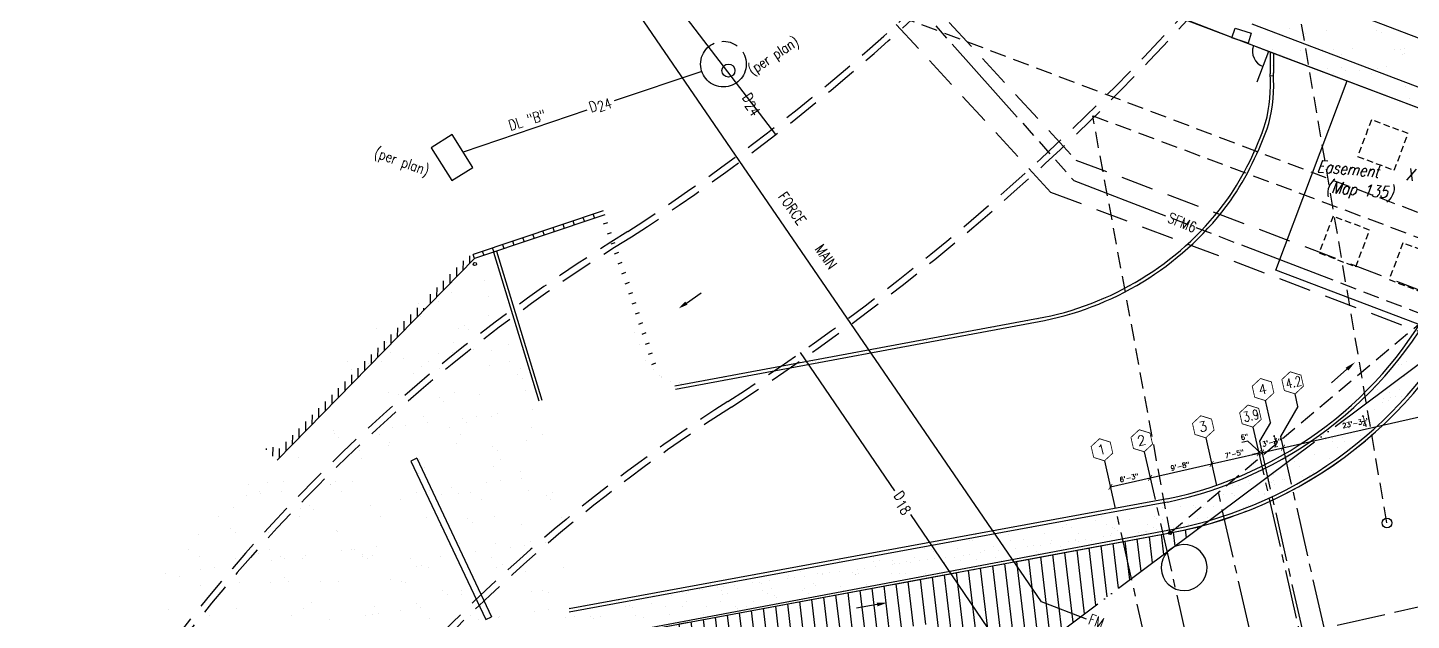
# Model space of a CAD drawing. Header units: feet. Extents: x 308 to 1449, y -4548 to -3843.
# Drawn here: x 698.4 to 910.4, y -4159.9 to -4069.1 of the extents above; entities that cross this region are included whole.
import ezdxf

# ---------------------------------------------------------------- set-up
doc = ezdxf.new("R2010")
doc.units = ezdxf.units.FT
doc.header["$LTSCALE"] = 10
doc.header["$MEASUREMENT"] = 0
doc.header["$PDMODE"] = 3
doc.header["$PDSIZE"] = 0.05
for name, pattern in [('2DOTS-3', [4.125, 3.75, -0.125, 0, -0.125, 0, -0.125]), ('CENTER2', [1.125, 0.75, -0.125, 0.125, -0.125]), ('Civil_LayoutSite-Util$0$XLD', [0.9, 0.75, -0.15]), ('DASHED', [0.75, 0.5, -0.25]), ('HIDDEN', [0.375, 0.25, -0.125]), ('SEWER', [2.75, 1.5, -0.125, 0.25, -0.125, 0.25, -0.125, 0.25, -0.125]), ('XSITE-EXST$0$PL', [4.9, 1, -0.2, 0.15, -0.2, 0.15, -0.2, 3])]:
    doc.linetypes.add(name, pattern=pattern)
doc.layers.get('0').update_dxf_attribs({"linetype": 'CONTINUOUS'})
for name, color, linetype in [('access', 4, 'CONTINUOUS'), ('Civil_LayoutSite-Util$0$C-SEWER-EASEMENT', 4, 'Civil_LayoutSite-Util$0$XLD'), ('conc. wall', 7, 'CONTINUOUS'), ('ESMNT-X', 6, 'CONTINUOUS'), ('GRID', 30, 'CENTER2'), ('HATCH', 8, 'CONTINUOUS'), ('Mat Footing Dewatering Pump', 80, 'CONTINUOUS'), ('PL 1098 Red', 3, 'CONTINUOUS'), ('RAD', 4, 'HIDDEN'), ('SETBACK', 4, 'HIDDEN'), ('SEWER EASEMENT', 6, 'DASHED'), ('SLN', 6, 'CONTINUOUS'), ('Utilities', 5, 'CONTINUOUS'), ('Utilities Per Plan', 8, 'CONTINUOUS'), ('XSITE-EXST$0$PL', 3, 'XSITE-EXST$0$PL')]:
    doc.layers.add(name, color=color, linetype=linetype)
doc.layers.add('alta hide', color=16, linetype='CONTINUOUS', plot=False)
doc.styles.add('STAN', font='ROMANS.SHX', dxfattribs={"width": 0.8})
doc.styles.get("Standard").update_dxf_attribs({"font": 'ROMANS.SHX'})

# ---------------------------------------------------------------- blocks, each defined once
blk = doc.blocks.new('_ArchTick')
at = {"color": 0, "linetype": 'ByBlock', "const_width": 0.15}
blk.add_lwpolyline([(-0.5, -0.5), (0.5, 0.5)], dxfattribs=at)
blk = doc.blocks.new('A$C5F951A37')
at = {"layer": 'XSITE-EXST$0$PL'}
blk.add_lwpolyline([(85.96, 148.1), (254.94, 149.58), (254.94, -256.56), (123.9, -256.56), (123.9, -64.08), (2.9, -64.08), (2.9, -60.39), (-31.31, -60.39, 0.219201), (-17.87, -12.03, 0.064813), (-28.94, 25.08), (49.33, 73.42, 0.263278), (80.17, 129.52), (80.09, 136.02, -0.236377), (85.96, 148.1)], format="xyb", dxfattribs=at)
blk = doc.blocks.new('A$C54E400CE')
at = {"linetype": 'HIDDEN', "rotation": 338.8}
blk.add_blockref('A$C5F951A37', (51.03, 331.39), dxfattribs=at)

msp = doc.modelspace()

# ---------------------------------------------------------------- hatches: boundary and pattern name
at = {"layer": 'alta hide'}
h = msp.add_hatch(dxfattribs=at)
h.set_pattern_fill('LINE', color=256, scale=15, angle=96.7493, style=0)
h.paths.add_polyline_path([(836.37, -4162.99), (822.1, -4164.79), (821.79, -4162.31), (836.05, -4160.51)], flags=16)
edge = h.paths.add_edge_path()
edge.add_line((765.96, -4229.36), (878.44, -4145.36))
edge.add_arc((861.61, -4082.58), 65, 280.5, 285.0056, ccw=False)
edge.add_line((873.46, -4146.49), (783, -4163.26))
edge.add_arc((633.18, -4170.67), 150, -12, 2.8333, ccw=False)
edge.add_arc((721.22, -4189.38), 60, 318.225, 348, ccw=False)
edge.add_line((823.01, -4182.97), (825.26, -4181.89))
edge.add_line((817.85, -4166.54), (825.26, -4181.89))
edge.add_line((815.6, -4167.63), (817.85, -4166.54))
edge.add_line((815.6, -4167.63), (823.01, -4182.97))
h.paths.add_polyline_path([(783.37, -4166.29), (824.2, -4182.73), (828.05, -4177.47), (787.22, -4161.03)], flags=24)
h.paths.add_polyline_path([(783.4, -4176.36), (817.66, -4190.46), (822.8, -4183.44), (788.54, -4169.34)], flags=24)
h.paths.add_polyline_path([(785.51, -4184.13), (806.07, -4192.81), (810.55, -4186.7), (789.98, -4178.02)], flags=24)
h.paths.add_polyline_path([(823.03, -4174.81), (843.01, -4182.56), (845.33, -4176.59), (825.34, -4168.84)], flags=24)
h.paths.add_polyline_path([(830.78, -4169.53), (848.78, -4176.51), (851.1, -4170.54), (833.1, -4163.56)], flags=24)

# ---------------------------------------------------------------- linework, layer by layer
for p, q in [((799.33, -4111.29), (801.62, -4109.73)), ((900.58, -4121.41, -0.02), (898.19, -4123.49, -0.02)), ((828.55, -4157.45, -0.03), (825.43, -4158.03, -0.03))]:
    msp.add_line(p, q)
at = {"const_width": 0.125}
for points in [[(893.53, -4122.32), (891.87, -4121.81), (890.6, -4122.99), (890.98, -4124.68), (892.64, -4125.19), (893.91, -4124.01)], [(888.99, -4123.35), (887.33, -4122.84), (886.06, -4124.02), (886.44, -4125.71), (888.1, -4126.22), (889.37, -4125.04)], [(879.82, -4129.05), (878.17, -4128.54), (876.9, -4129.72), (877.28, -4131.41), (878.93, -4131.92), (880.21, -4130.74)], [(887.05, -4127.41), (885.4, -4126.9), (884.13, -4128.08), (884.51, -4129.77), (886.17, -4130.28), (887.44, -4129.1)], [(870.39, -4131.19), (868.74, -4130.68), (867.47, -4131.86), (867.85, -4133.55), (869.51, -4134.06), (870.78, -4132.88)], [(864.3, -4132.58), (862.65, -4132.06), (861.37, -4133.24), (861.76, -4134.93), (863.41, -4135.44), (864.68, -4134.27)]]:
    msp.add_lwpolyline(points, close=True, dxfattribs=at)
for points in [[(799.16, -4111.05), (799.5, -4111.54), (798.14, -4112.11)], [(900.78, -4121.63, -0.02), (900.38, -4121.18, -0.02), (901.82, -4120.33, -0.02)], [(828.61, -4157.75, -0.03), (828.5, -4157.16, -0.03), (830.17, -4157.15, -0.03)]]:
    msp.add_solid(points)
at = {"layer": 'access', "color": 4, "ltscale": 25}
msp.add_line((886.83, -4077.4), (888.6, -4072.72), dxfattribs=at)
msp.add_arc((888.6, -4072.72), 2.5, 160.7141, 249.3, dxfattribs=at)
at = {"layer": 'Civil_LayoutSite-Util$0$C-SEWER-EASEMENT'}
msp.add_line((890.31, -4162.62), (921.11, -4155.62), dxfattribs=at)
at = {"layer": 'conc. wall'}
for p, q in [((890.77, -4133.44), (913.47, -4128.29)), ((885.36, -4132.42), (884.47, -4132.63)), ((887.32, -4134.22), (885.36, -4132.42)), ((889.3, -4132.51), (889.95, -4132.37)), ((879.84, -4135.92), (887.07, -4134.28)), ((887.07, -4134.28), (886.1, -4134.5)), ((887.07, -4134.28), (887.56, -4134.17)), ((887.56, -4134.17), (890.77, -4133.44)), ((887.56, -4134.17), (888.54, -4133.95)), ((870.41, -4138.06), (879.84, -4135.92)), ((864.32, -4139.44), (870.41, -4138.06))]:
    msp.add_line(p, q, dxfattribs=at)
at = {"layer": 'ESMNT-X'}
for p, q in [((889.65, -4106.26), (900.61, -4077.26)), ((915.85, -4116.16), (889.65, -4106.26))]:
    msp.add_line(p, q, dxfattribs=at)
at = {"layer": 'GRID'}
for p, q in [((888.86, -4129.56), (888.1, -4126.22)), ((893.07, -4127.1), (892.64, -4125.19)), ((893.07, -4127.1), (890.38, -4131.73)), ((886.17, -4130.28), (906.63, -4220.45)), ((888.86, -4129.56), (887.17, -4132.46)), ((878.93, -4131.92), (890.58, -4183.23)), ((887.17, -4132.46), (898.58, -4182.72)), ((890.38, -4131.73), (918.18, -4254.23)), ((869.51, -4134.06), (884.11, -4198.4)), ((863.41, -4135.44), (891.73, -4260.23))]:
    msp.add_line(p, q, dxfattribs=at)
at = {"layer": 'HATCH'}
for p, q in [((891.73, -4069.26), (891.73, -4069.26)), ((893.64, -4069.51), (893.64, -4069.51)), ((897.42, -4069.54), (897.42, -4069.54)), ((894.19, -4070.02), (894.19, -4070.02)), ((905.1, -4069.58), (905.1, -4069.58)), ((905.82, -4069.78), (905.82, -4069.78)), ((889.1, -4072.43), (889.1, -4072.43)), ((890.37, -4073.24), (890.37, -4073.24)), ((893.38, -4072.65), (893.38, -4072.65)), ((896.8, -4072.41), (896.8, -4072.41)), ((898.45, -4072.42), (898.45, -4072.42)), ((899.71, -4073.22), (899.71, -4073.22)), ((901.48, -4072.36), (901.48, -4072.36)), ((907.79, -4072.4), (907.79, -4072.4)), ((908.8, -4072.51), (908.8, -4072.51)), ((909.05, -4073.21), (909.05, -4073.21)), ((909.33, -4072.26), (909.33, -4072.26)), ((909.36, -4073.02), (909.36, -4073.02)), ((889.12, -4074.95), (889.12, -4074.95)), ((897.61, -4075.32), (897.61, -4075.32)), ((899.79, -4075.14), (899.79, -4075.14)), ((900.34, -4075.65), (900.34, -4075.65)), ((902.57, -4075.6), (902.57, -4075.6)), ((904.14, -4075.39), (904.14, -4075.39)), ((905.29, -4075.36), (905.29, -4075.36)), ((906.57, -4075.07), (906.57, -4075.07)), ((889.16, -4075.94), (889.16, -4075.94)), ((898.5, -4076.13), (898.5, -4076.13)), ((902.95, -4078.04), (902.95, -4078.04)), ((904.27, -4076.12), (904.27, -4076.12)), ((909.52, -4078.04), (909.52, -4078.04)), ((889.19, -4078.93), (889.19, -4078.93)), ((889.2, -4079.61), (889.2, -4079.61)), ((910.21, -4079.91), (910.21, -4079.91)), ((888.7, -4080.57), (888.7, -4080.57)), ((888.76, -4081.58), (888.76, -4081.58)), ((888.35, -4084.22), (888.35, -4084.22)), ((888.42, -4082.54), (888.42, -4082.54)), ((888.43, -4082.47), (888.43, -4082.47)), ((888.77, -4082.5), (888.77, -4082.5)), ((887.62, -4085.35), (887.62, -4085.35)), ((886.4, -4088.27), (886.4, -4088.27)), ((886.51, -4088.05), (886.51, -4088.05)), ((886.93, -4087.48), (886.93, -4087.48)), ((887.1, -4086.97), (887.1, -4086.97)), ((885.37, -4090.63), (885.37, -4090.63)), ((886.14, -4089.69), (886.14, -4089.69)), ((884.37, -4092.51), (884.37, -4092.51)), ((885.11, -4091.23), (885.11, -4091.23)), ((885.55, -4090.8), (885.55, -4090.8)), ((883.13, -4095.01), (883.13, -4095.01)), ((881.95, -4096.25), (881.95, -4096.25)), ((882.46, -4095.23), (882.46, -4095.23)), ((882.6, -4095.33), (882.6, -4095.33)), ((882.68, -4095.07), (882.68, -4095.07)), ((780.66, -4099.86, 5.49), (780.43, -4099.24, 5.49)), ((782.21, -4099.34, 5.49), (781.97, -4098.72, 5.49)), ((783.75, -4098.82, 5.49), (783.51, -4098.21, 5.49)), ((785.29, -4098.31, 5.49), (785.06, -4097.69, 5.49)), ((786.65, -4099.16), (787.27, -4098.93)), ((879.65, -4098.76), (879.65, -4098.76)), ((880.02, -4098.26), (880.02, -4098.26)), ((880.82, -4097.52), (880.82, -4097.52)), ((774.5, -4101.92, 5.49), (774.26, -4101.31, 5.49)), ((776.04, -4101.41, 5.49), (775.8, -4100.79, 5.49)), ((777.58, -4100.89, 5.49), (777.35, -4100.27, 5.49)), ((779.12, -4100.37, 5.49), (778.89, -4099.76, 5.49)), ((787.22, -4100.68), (787.84, -4100.46)), ((877.34, -4101.27), (877.34, -4101.27)), ((877.55, -4100.98), (877.55, -4100.98)), ((877.73, -4101.15), (877.73, -4101.15)), ((878.51, -4100.03), (878.51, -4100.03)), ((878.9, -4099.95), (878.9, -4099.95)), ((768.33, -4103.99, 5.49), (768.09, -4103.37, 5.49)), ((769.87, -4103.47, 5.49), (769.64, -4102.86, 5.49)), ((771.41, -4102.96, 5.49), (771.18, -4102.34, 5.49)), ((772.95, -4102.44, 5.49), (772.72, -4101.82, 5.49)), ((787.78, -4102.21), (788.4, -4101.98)), ((875.53, -4103.41), (875.53, -4103.41)), ((876.21, -4102.54), (876.21, -4102.54)), ((765.14, -4106.24), (765.15, -4104.8)), ((766.14, -4105.22), (766.15, -4104.05)), ((788.34, -4103.73), (788.96, -4103.51)), ((788.89, -4105.26), (789.51, -4105.04)), ((873.79, -4104.26), (873.79, -4104.26)), ((874.6, -4104.15), (874.6, -4104.15)), ((875.03, -4103.78), (875.03, -4103.78)), ((763.13, -4108.3), (763.14, -4106.86)), ((764.13, -4107.27), (764.14, -4105.83)), ((789.43, -4106.79), (790.05, -4106.57)), ((869.33, -4107.44), (869.33, -4107.44)), ((870.14, -4107.33), (870.14, -4107.33)), ((761.11, -4110.35), (761.12, -4108.91)), ((762.12, -4109.32), (762.13, -4107.88)), ((762.99, -4108.49), (762.99, -4108.49)), ((763.34, -4109.62), (763.34, -4109.62)), ((768.42, -4107.78), (768.42, -4107.78)), ((789.97, -4108.33), (790.59, -4108.1)), ((790.5, -4109.86), (791.12, -4109.64)), ((866.02, -4109.83), (866.02, -4109.83)), ((867.31, -4108.8), (867.31, -4108.8)), ((867.37, -4108.8), (867.37, -4108.8)), ((868.56, -4107.92), (868.56, -4107.92)), ((868.66, -4107.81), (868.66, -4107.81)), ((868.75, -4108.09), (868.75, -4108.09)), ((868.9, -4107.83), (868.9, -4107.83)), ((758.29, -4111.34), (758.29, -4111.34)), ((760.11, -4111.38), (760.12, -4109.94)), ((761.28, -4111.07), (761.28, -4111.07)), ((769.06, -4110.24), (769.06, -4110.24)), ((791.02, -4111.4), (791.64, -4111.18)), ((860.91, -4111.78), (860.91, -4111.78)), ((861.89, -4111.32), (861.89, -4111.32)), ((862.99, -4110.86), (862.99, -4110.86)), ((863.6, -4110.65), (863.6, -4110.65)), ((756.08, -4115.48), (756.09, -4114.04)), ((757.09, -4114.45), (757.1, -4113.02)), ((758.1, -4113.43), (758.11, -4111.99)), ((758.51, -4113.32), (758.51, -4113.32)), ((759.1, -4112.4), (759.1, -4112.06)), ((768.98, -4113.19), (768.98, -4113.19)), ((791.54, -4112.94), (792.16, -4112.72)), ((853.09, -4113.83), (853.09, -4113.83)), ((853.35, -4113.84), (853.35, -4113.84)), ((857, -4112.8), (857, -4112.8)), ((858.06, -4112.86), (858.06, -4112.86)), ((751.91, -4115.23), (751.91, -4115.23)), ((754.07, -4117.53), (754.08, -4116.1)), ((755.08, -4116.51), (755.09, -4115.07)), ((764.36, -4115.21), (764.36, -4115.21)), ((765.26, -4114.72), (765.26, -4114.72)), ((766, -4115.39), (766, -4115.39)), ((791.35, -4115.77), (791.35, -4115.77)), ((792.05, -4114.49), (792.67, -4114.26)), ((792.55, -4116.03), (793.17, -4115.81)), ((841.51, -4115.82), (841.51, -4115.82)), ((841.69, -4115.99), (841.69, -4115.99)), ((842.58, -4115.97), (842.58, -4115.97)), ((845.99, -4115.12), (845.99, -4115.12)), ((846.41, -4115.39), (846.41, -4115.39)), ((846.49, -4114.95), (846.49, -4114.95)), ((849.19, -4114.85), (849.19, -4114.85)), ((851.58, -4114.16), (851.58, -4114.16)), ((752.06, -4119.59), (752.07, -4118.15)), ((753.07, -4118.56), (753.08, -4117.12)), ((753.24, -4118.23), (753.24, -4118.23)), ((753.36, -4117.28), (753.36, -4117.28)), ((763.59, -4117.33), (763.59, -4117.33)), ((772.11, -4117.65), (772.11, -4117.65)), ((792.08, -4117.61), (792.08, -4117.61)), ((793.05, -4117.58), (793.67, -4117.35)), ((829.59, -4118.03), (829.59, -4118.03)), ((831.65, -4117.92), (831.65, -4117.92)), ((832.21, -4118), (832.21, -4118)), ((832.96, -4117.4), (832.96, -4117.4)), ((833.48, -4117.34), (833.48, -4117.34)), ((834.3, -4117.23), (834.3, -4117.23)), ((835.66, -4117.05), (835.66, -4117.05)), ((836.11, -4116.98), (836.11, -4116.98)), ((836.18, -4116.98), (836.18, -4116.98)), ((836.99, -4116.87), (836.99, -4116.87)), ((838.35, -4116.69), (838.35, -4116.69)), ((838.5, -4116.7), (838.5, -4116.7)), ((838.59, -4116.37), (838.59, -4116.37)), ((838.87, -4116.63), (838.87, -4116.63)), ((839.68, -4116.52), (839.68, -4116.52)), ((841.04, -4116.34), (841.04, -4116.34)), ((841.56, -4116.27), (841.56, -4116.27)), ((747.38, -4120.3), (747.38, -4120.3)), ((750.05, -4121.64), (750.06, -4120.2)), ((751.05, -4120.61), (751.06, -4119.18)), ((752.66, -4120.21), (752.66, -4120.21)), ((753.97, -4118.9), (753.97, -4118.9)), ((755.91, -4119.78), (755.91, -4119.78)), ((759.83, -4120.28), (759.83, -4120.28)), ((761.34, -4119.07), (761.34, -4119.07)), ((763.42, -4118.79), (763.42, -4118.79)), ((766.68, -4118.36), (766.68, -4118.36)), ((769.48, -4118.58), (769.48, -4118.58)), ((772.29, -4120.26), (772.29, -4120.26)), ((793, -4120.08), (793, -4120.08)), ((793.54, -4119.13), (794.16, -4118.9)), ((794.03, -4120.68), (794.65, -4120.46)), ((816.89, -4120.45), (816.89, -4120.45)), ((818.41, -4120.09), (818.41, -4120.09)), ((818.6, -4120.26), (818.6, -4120.26)), ((819.08, -4120.18), (819.08, -4120.18)), ((819.58, -4120.18), (819.58, -4120.18)), ((825.68, -4119.06), (825.68, -4119.06)), ((826.94, -4118.9), (826.94, -4118.9)), ((828.49, -4118.42), (828.49, -4118.42)), ((909.73, -4120.24), (909.73, -4120.24)), ((747.96, -4121.42), (747.96, -4121.42)), ((748.04, -4123.69), (748.05, -4122.26)), ((749.04, -4122.67), (749.05, -4121.23)), ((749.06, -4121.38), (749.06, -4121.38)), ((750.58, -4120.48), (750.58, -4120.48)), ((757.45, -4122.09), (757.45, -4122.09)), ((758.76, -4121.03), (758.76, -4121.03)), ((761.52, -4121.35), (761.52, -4121.35)), ((769.23, -4120.89), (769.23, -4120.89)), ((773.46, -4122.23), (773.46, -4122.23)), ((773.98, -4121.33), (773.98, -4121.33)), ((794.24, -4121.46), (794.24, -4121.46)), ((795.28, -4122.36), (795.28, -4122.36)), ((795.51, -4122.46), (795.51, -4122.46)), ((808.7, -4122.21), (808.7, -4122.21)), ((812.18, -4121.43), (812.18, -4121.43)), ((812.61, -4121.19), (812.61, -4121.19)), ((815.41, -4120.97), (815.41, -4120.97)), ((908.48, -4120.7), (908.48, -4120.7)), ((908.93, -4120.62), (908.93, -4120.62)), ((909.42, -4122.49), (909.42, -4122.49)), ((746.03, -4125.75), (746.03, -4124.31)), ((747.03, -4124.72), (747.04, -4123.28)), ((774.2, -4122.91), (774.2, -4122.91)), ((774.64, -4124.64), (774.64, -4124.64)), ((795.47, -4122.73), (795.47, -4122.73)), ((796.92, -4123.35), (796.92, -4123.35)), ((798.33, -4123.48), (798.33, -4123.48)), ((798.51, -4123.65), (798.51, -4123.65)), ((802.18, -4123.27), (802.18, -4123.27)), ((804.82, -4122.71), (804.82, -4122.71)), ((805.24, -4122.98), (805.24, -4122.98)), ((805.4, -4122.69), (805.4, -4122.69)), ((904.91, -4124.2), (904.91, -4124.2)), ((905.28, -4124.53), (905.28, -4124.53)), ((905.9, -4122.68), (905.9, -4122.68)), ((908.61, -4124.56), (908.61, -4124.56)), ((744.01, -4127.8), (744.02, -4126.36)), ((745.02, -4126.77), (745.03, -4125.34)), ((753.61, -4124.98), (753.61, -4124.98)), ((755.14, -4125.25), (755.14, -4125.25)), ((761.43, -4125.74), (761.43, -4125.74)), ((762.17, -4126.42), (762.17, -4126.42)), ((763.84, -4125.03), (763.84, -4125.03)), ((767.59, -4125.22), (767.59, -4125.22)), ((901.85, -4126.46), (901.85, -4126.46)), ((903.48, -4126.24), (903.48, -4126.24)), ((906.03, -4126.54), (906.03, -4126.54)), ((906.19, -4125.89), (906.19, -4125.89)), ((907.02, -4126.13), (907.02, -4126.13)), ((907.16, -4125.03), (907.16, -4125.03)), ((907.23, -4125.75), (907.23, -4125.75)), ((908, -4125.57), (908, -4125.57)), ((908.86, -4125.54), (908.86, -4125.54)), ((742, -4129.85), (742.01, -4128.42)), ((743.01, -4128.83), (743.02, -4127.39)), ((759.02, -4128.73), (759.02, -4128.73)), ((765.03, -4128.94), (765.03, -4128.94)), ((767.11, -4128.66), (767.11, -4128.66)), ((769.49, -4128.6), (769.49, -4128.6)), ((770.36, -4128.23), (770.36, -4128.23)), ((775.8, -4127.52), (775.8, -4127.52)), ((901.01, -4127.88), (901.01, -4127.88)), ((903.33, -4128.61), (903.33, -4128.61)), ((904.81, -4127.51), (904.81, -4127.51)), ((739.99, -4131.91), (740, -4130.47)), ((741, -4130.88), (741, -4129.44)), ((745.31, -4130.86), (745.31, -4130.86)), ((754.26, -4130.35), (754.26, -4130.35)), ((756.35, -4130.08), (756.35, -4130.08)), ((759.6, -4129.65), (759.6, -4129.65)), ((763.06, -4130.3), (763.06, -4130.3)), ((765.65, -4129.61), (765.65, -4129.61)), ((775.52, -4130.27), (775.52, -4130.27)), ((897.16, -4130.6), (897.16, -4130.6)), ((900.92, -4130.46), (900.92, -4130.46)), ((902.55, -4130.05), (902.55, -4130.05)), ((903, -4129.71), (903, -4129.71)), ((903.36, -4130.04), (903.36, -4130.04)), ((903.39, -4130.58), (903.39, -4130.58)), ((737.98, -4133.96), (737.99, -4132.52)), ((738.98, -4132.93), (738.99, -4131.5)), ((745.34, -4131.23), (745.34, -4131.23)), ((746.08, -4131.9), (746.08, -4131.9)), ((752.29, -4131.39), (752.29, -4131.39)), ((753.63, -4133.12), (753.63, -4133.12)), ((753.86, -4132.69), (753.86, -4132.69)), ((764.09, -4132.74), (764.09, -4132.74)), ((764.75, -4131.37), (764.75, -4131.37)), ((774.89, -4132.35), (774.89, -4132.35)), ((777.21, -4131.35), (777.21, -4131.35)), ((894.55, -4132.6), (894.55, -4132.6)), ((896.98, -4131.46), (896.98, -4131.46)), ((897.27, -4132.24), (897.27, -4132.24)), ((897.35, -4131.8), (897.35, -4131.8)), ((898.31, -4132.1), (898.31, -4132.1)), ((898.34, -4132.44), (898.34, -4132.44)), ((899.94, -4131.89), (899.94, -4131.89)), ((900.2, -4132.53), (900.2, -4132.53)), ((902.65, -4131.53), (902.65, -4131.53)), ((903.69, -4131.39), (903.69, -4131.39)), ((734.98, -4133.75), (734.98, -4133.57)), ((735.97, -4134.73), (735.98, -4133.34)), ((736.97, -4134.99), (736.98, -4133.55)), ((739.92, -4135), (739.92, -4135)), ((749.27, -4133.94), (749.27, -4133.94)), ((749.56, -4135.09), (749.56, -4135.09)), ((758, -4135.06), (757.1, -4135.49)), ((758, -4135.06), (769.47, -4159.33)), ((758.37, -4135.26), (758.37, -4135.26)), ((769.63, -4133.25), (769.63, -4133.25)), ((770.37, -4133.93), (770.37, -4133.93)), ((770.82, -4135.24), (770.82, -4135.24)), ((891.71, -4135.08), (891.71, -4135.08)), ((893.08, -4135.15), (893.08, -4135.15)), ((895.64, -4134.5), (895.64, -4134.5)), ((897.93, -4135.07), (897.93, -4135.07)), ((899.09, -4133.39), (899.09, -4133.39)), ((757.1, -4135.49), (768.57, -4159.76)), ((757.61, -4136.76), (757.61, -4136.76)), ((759.27, -4136.44), (759.27, -4136.44)), ((769.74, -4136.31), (769.74, -4136.31)), ((773.85, -4137.12), (773.85, -4137.12)), ((887.07, -4136.91), (887.07, -4136.91)), ((887.83, -4136.55), (887.83, -4136.55)), ((892.55, -4135.62), (892.55, -4135.62)), ((893.23, -4136.36), (893.23, -4136.36)), ((895.07, -4136.97), (895.07, -4136.97)), ((895.44, -4137.31), (895.44, -4137.31)), ((732.28, -4139.04), (732.28, -4139.04)), ((735.1, -4138.7), (735.1, -4138.7)), ((737.53, -4138.6), (737.53, -4138.6)), ((742.75, -4139.36), (742.75, -4139.36)), ((744.74, -4139.02), (744.74, -4139.02)), ((744.84, -4139.09), (744.84, -4139.09)), ((745.57, -4138.57), (745.57, -4138.57)), ((748.09, -4138.66), (748.09, -4138.66)), ((758.35, -4137.44), (758.35, -4137.44)), ((763.29, -4139.52), (763.29, -4139.52)), ((768.72, -4138.81), (768.72, -4138.81)), ((770.8, -4138.53), (770.8, -4138.53)), ((774.05, -4138.11), (774.05, -4138.11)), ((882.96, -4139.3), (882.96, -4139.3)), ((884, -4139.16), (884, -4139.16)), ((885.42, -4138.4), (885.42, -4138.4)), ((885.63, -4138.95), (885.63, -4138.95)), ((888.35, -4138.59), (888.35, -4138.59)), ((889.06, -4138.73), (889.06, -4138.73)), ((889.36, -4137.56), (889.36, -4137.56)), ((889.39, -4138.46), (889.39, -4138.46)), ((889.43, -4139.07), (889.43, -4139.07)), ((890.65, -4138.33), (890.65, -4138.33)), ((891.01, -4138.24), (891.01, -4138.24)), ((893.73, -4137.88), (893.73, -4137.88)), ((894.77, -4137.75), (894.77, -4137.75)), ((731.99, -4140.78), (731.99, -4140.78)), ((733.97, -4140.11), (733.97, -4140.11)), ((734.07, -4140.5), (734.07, -4140.5)), ((737.32, -4140.08), (737.32, -4140.08)), ((746.42, -4140.09), (746.42, -4140.09)), ((755.53, -4141.41), (755.53, -4141.41)), ((757.95, -4140.23), (757.95, -4140.23)), ((760.03, -4139.95), (760.03, -4139.95)), ((761.83, -4140.63), (761.83, -4140.63)), ((764.34, -4140.45), (764.34, -4140.45)), ((766.3, -4140.31), (766.3, -4140.31)), ((767.98, -4141.39), (767.98, -4141.39)), ((775.15, -4140.06), (775.15, -4140.06)), ((777.83, -4140.77), (777.83, -4140.77)), ((778.57, -4141.44), (778.57, -4141.44)), ((778.75, -4140.29), (778.75, -4140.29)), ((877.61, -4140.45), (877.61, -4140.45)), ((878.62, -4139.87), (878.62, -4139.87)), ((880.25, -4139.66), (880.25, -4139.66)), ((880.86, -4140.11), (880.86, -4140.11)), ((881.71, -4140.65), (881.71, -4140.65)), ((882.84, -4140.38), (882.84, -4140.38)), ((883.05, -4140.48), (883.05, -4140.48)), ((883.41, -4140.82), (883.41, -4140.82)), ((887.09, -4140.1), (887.09, -4140.1)), ((887.94, -4140.63), (887.94, -4140.63)), ((887.96, -4140.4), (887.96, -4140.4)), ((729.94, -4142.66), (729.94, -4142.66)), ((740.17, -4142.71), (740.17, -4142.71)), ((741.51, -4142.25), (741.51, -4142.25)), ((742.25, -4142.93), (742.25, -4142.93)), ((750.97, -4142.32), (750.97, -4142.32)), ((866.06, -4142.61), (866.06, -4142.61)), ((869.03, -4142.17), (869.03, -4142.17)), ((869.79, -4142.49), (869.79, -4142.49)), ((872.29, -4142.6), (872.29, -4142.6)), ((875.03, -4142.42), (875.03, -4142.42)), ((877.03, -4142.24), (877.03, -4142.24)), ((877.4, -4142.58), (877.4, -4142.58)), ((878.52, -4142.59), (878.52, -4142.59)), ((880.14, -4142.45), (880.14, -4142.45)), ((884.74, -4142.58), (884.74, -4142.58)), ((885.15, -4142.42), (885.15, -4142.42)), ((885.54, -4142.25), (885.54, -4142.25)), ((727.58, -4144.01), (727.58, -4144.01)), ((729.49, -4145.76), (729.49, -4145.76)), ((740.04, -4143.98), (740.04, -4143.98)), ((752.5, -4143.96), (752.5, -4143.96)), ((759.52, -4144.15), (759.52, -4144.15)), ((761.6, -4145.28), (761.6, -4145.28)), ((765.81, -4144.28), (765.81, -4144.28)), ((766.54, -4144.95), (766.54, -4144.95)), ((769.99, -4144.02), (769.99, -4144.02)), ((774.05, -4145.26), (774.05, -4145.26)), ((780.22, -4144.06), (780.22, -4144.06)), ((849.25, -4145.84), (849.25, -4145.84)), ((852.18, -4145.71), (852.18, -4145.71)), ((856.58, -4144.73), (856.58, -4144.73)), ((857.01, -4145.68), (857.01, -4145.68)), ((857.57, -4145.16), (857.57, -4145.16)), ((858.41, -4145.7), (858.41, -4145.7)), ((861.98, -4144.54), (861.98, -4144.54)), ((863.02, -4143.93), (863.02, -4143.93)), ((863.79, -4145.15), (863.79, -4145.15)), ((864.64, -4145.69), (864.64, -4145.69)), ((865.01, -4145.75), (865.01, -4145.75)), ((867.21, -4144.47), (867.21, -4144.47)), ((870.02, -4145.14), (870.02, -4145.14)), ((870.87, -4145.68), (870.87, -4145.68)), ((871.02, -4144), (871.02, -4144)), ((871.39, -4144.33), (871.39, -4144.33)), ((872.33, -4144.49), (872.33, -4144.49)), ((874.04, -4145.65), (874.04, -4145.65)), ((875.08, -4145.52), (875.08, -4145.52)), ((876.25, -4145.13), (876.25, -4145.13)), ((876.71, -4145.3), (876.71, -4145.3)), ((877.73, -4144.3), (877.73, -4144.3)), ((879.14, -4144.17), (879.14, -4144.17)), ((724.54, -4146.8), (724.54, -4146.8)), ((730.23, -4146.44), (730.23, -4146.44)), ((735.35, -4146.41), (735.35, -4146.41)), ((745.73, -4146.12), (745.73, -4146.12)), ((745.82, -4146.27), (745.82, -4146.27)), ((775.4, -4147.77), (775.4, -4147.77)), ((777.74, -4147.98), (777.74, -4147.98)), ((842.76, -4147.67), (842.76, -4147.67)), ((842.87, -4147.26), (842.87, -4147.26)), ((843.24, -4147.6), (843.24, -4147.6)), ((843.65, -4146.75), (843.65, -4146.75)), ((848.76, -4146.78), (848.76, -4146.78)), ((848.99, -4147.66), (848.99, -4147.66)), ((850.99, -4147.44), (850.99, -4147.44)), ((854.16, -4146.58), (854.16, -4146.58)), ((855.22, -4147.65), (855.22, -4147.65)), ((857.89, -4147.78), (857.89, -4147.78)), ((858.93, -4147.64), (858.93, -4147.64)), ((859, -4147.51), (859, -4147.51)), ((859.37, -4147.84), (859.37, -4147.84)), ((859.4, -4146.52), (859.4, -4146.52)), ((860.56, -4147.43), (860.56, -4147.43)), ((861.45, -4147.63), (861.45, -4147.63)), ((863.27, -4147.07), (863.27, -4147.07)), ((864.31, -4146.94), (864.31, -4146.94)), ((864.52, -4146.54), (864.52, -4146.54)), ((865.38, -4146.09), (865.38, -4146.09)), ((865.94, -4146.72), (865.94, -4146.72)), ((868.66, -4146.36), (868.66, -4146.36)), ((869.7, -4146.23), (869.7, -4146.23)), ((869.92, -4146.34), (869.92, -4146.34)), ((871.32, -4146.01), (871.32, -4146.01)), ((873.13, -4145.93), (873.13, -4145.93)), ((723.06, -4149.08), (723.06, -4149.08)), ((724.74, -4150.15), (724.74, -4150.15)), ((733.71, -4149.63), (733.71, -4149.63)), ((735.51, -4149.06), (735.51, -4149.06)), ((737.2, -4150.13), (737.2, -4150.13)), ((741.01, -4149.95), (741.01, -4149.95)), ((746.44, -4149.23), (746.44, -4149.23)), ((747.97, -4149.03), (747.97, -4149.03)), ((748.52, -4148.96), (748.52, -4148.96)), ((749.65, -4150.11), (749.65, -4150.11)), ((749.71, -4149.76), (749.71, -4149.76)), ((751.23, -4150.02), (751.23, -4150.02)), ((751.78, -4148.53), (751.78, -4148.53)), ((761.64, -4150.1), (761.64, -4150.1)), ((763.72, -4149.82), (763.72, -4149.82)), ((764.6, -4148.16), (764.6, -4148.16)), ((766.97, -4149.39), (766.97, -4149.39)), ((770.02, -4148.14), (770.02, -4148.14)), ((772.41, -4148.68), (772.41, -4148.68)), ((774.49, -4148.4), (774.49, -4148.4)), ((835.83, -4148.8), (835.83, -4148.8)), ((836.86, -4149.02), (836.86, -4149.02)), ((837.23, -4149.35), (837.23, -4149.35)), ((840.95, -4148.82), (840.95, -4148.82)), ((841.74, -4149.91), (841.74, -4149.91)), ((842.78, -4149.77), (842.78, -4149.77)), ((844.41, -4149.56), (844.41, -4149.56)), ((844.98, -4149.19), (844.98, -4149.19)), ((846.35, -4148.63), (846.35, -4148.63)), ((847.12, -4149.2), (847.12, -4149.2)), ((848.16, -4149.06), (848.16, -4149.06)), ((849.79, -4148.85), (849.79, -4148.85)), ((851.59, -4148.56), (851.59, -4148.56)), ((852.51, -4148.49), (852.51, -4148.49)), ((852.99, -4149.26), (852.99, -4149.26)), ((853.35, -4149.6), (853.35, -4149.6)), ((853.55, -4148.35), (853.55, -4148.35)), ((855.17, -4148.14), (855.17, -4148.14)), ((856.7, -4148.58), (856.7, -4148.58)), ((724.91, -4152.07), (724.91, -4152.07)), ((726.99, -4151.79), (726.99, -4151.79)), ((730.19, -4150.36), (730.19, -4150.36)), ((730.24, -4151.37), (730.24, -4151.37)), ((735.68, -4150.65), (735.68, -4150.65)), ((737.76, -4150.38), (737.76, -4150.38)), ((740.42, -4150.41), (740.42, -4150.41)), ((750.45, -4150.44), (750.45, -4150.44)), ((757.07, -4150.35), (757.07, -4150.35)), ((758, -4151.65), (758, -4151.65)), ((758.76, -4151.43), (758.76, -4151.43)), ((759.77, -4151.86), (759.77, -4151.86)), ((769.53, -4150.33), (769.53, -4150.33)), ((770.24, -4151.72), (770.24, -4151.72)), ((771.21, -4151.4), (771.21, -4151.4)), ((774.01, -4151.79), (774.01, -4151.79)), ((780.47, -4151.77), (780.47, -4151.77)), ((822.66, -4150.78), (822.66, -4150.78)), ((822.78, -4150.91), (822.78, -4150.91)), ((822.85, -4150.7), (822.85, -4150.7)), ((825.59, -4152.03), (825.59, -4152.03)), ((826.63, -4151.9), (826.63, -4151.9)), ((828.02, -4150.84), (828.02, -4150.84)), ((828.04, -4150.23), (828.04, -4150.23)), ((828.25, -4151.68), (828.25, -4151.68)), ((828.88, -4150.76), (828.88, -4150.76)), ((830.85, -4150.77), (830.85, -4150.77)), ((830.97, -4151.33), (830.97, -4151.33)), ((831.22, -4151.11), (831.22, -4151.11)), ((832.01, -4151.19), (832.01, -4151.19)), ((833.14, -4150.87), (833.14, -4150.87)), ((833.64, -4150.97), (833.64, -4150.97)), ((834.27, -4150.22), (834.27, -4150.22)), ((835.11, -4150.75), (835.11, -4150.75)), ((836.35, -4150.62), (836.35, -4150.62)), ((837.4, -4150.48), (837.4, -4150.48)), ((838.54, -4150.67), (838.54, -4150.67)), ((838.97, -4150.95), (838.97, -4150.95)), ((839.02, -4150.27), (839.02, -4150.27)), ((840.5, -4150.2), (840.5, -4150.2)), ((841.34, -4150.74), (841.34, -4150.74)), ((843.77, -4150.61), (843.77, -4150.61)), ((846.73, -4150.19), (846.73, -4150.19)), ((847.57, -4150.73), (847.57, -4150.73)), ((719.48, -4152.78), (719.48, -4152.78)), ((721.68, -4153.14), (721.68, -4153.14)), ((730.81, -4154.02), (730.81, -4154.02)), ((735.6, -4154.12), (735.6, -4154.12)), ((737.69, -4153.27), (737.69, -4153.27)), ((738.42, -4153.95), (738.42, -4153.95)), ((743.27, -4154), (743.27, -4154)), ((746.07, -4153.98), (746.07, -4153.98)), ((753.93, -4153.63), (753.93, -4153.63)), ((755.73, -4153.98), (755.73, -4153.98)), ((756.3, -4154.03), (756.3, -4154.03)), ((774.74, -4152.47), (774.74, -4152.47)), ((803.07, -4154.37), (803.07, -4154.37)), ((809.44, -4154.16), (809.44, -4154.16)), ((809.57, -4153.15), (809.57, -4153.15)), ((810.48, -4154.02), (810.48, -4154.02)), ((810.82, -4154.21), (810.82, -4154.21)), ((812.1, -4153.81), (812.1, -4153.81)), ((813.24, -4152.73), (813.24, -4152.73)), ((814.82, -4153.45), (814.82, -4153.45)), ((814.97, -4152.95), (814.97, -4152.95)), ((815.86, -4153.31), (815.86, -4153.31)), ((816.83, -4152.46), (816.83, -4152.46)), ((817.49, -4153.1), (817.49, -4153.1)), ((818.82, -4154.28), (818.82, -4154.28)), ((819.46, -4152.72), (819.46, -4152.72)), ((820.2, -4152.74), (820.2, -4152.74)), ((820.21, -4152.89), (820.21, -4152.89)), ((821.24, -4152.61), (821.24, -4152.61)), ((822.87, -4152.39), (822.87, -4152.39)), ((824.84, -4152.53), (824.84, -4152.53)), ((825.21, -4152.86), (825.21, -4152.86)), ((825.32, -4152.91), (825.32, -4152.91)), ((825.69, -4152.71), (825.69, -4152.71)), ((830.72, -4152.72), (830.72, -4152.72)), ((831.92, -4152.7), (831.92, -4152.7)), ((832.96, -4152.7), (832.96, -4152.7)), ((835.96, -4152.65), (835.96, -4152.65)), ((724.8, -4154.5), (724.8, -4154.5)), ((761.98, -4155.3), (761.98, -4155.3)), ((762.72, -4155.98), (762.72, -4155.98)), ((764.83, -4155.29), (764.83, -4155.29)), ((764.85, -4155.86), (764.85, -4155.86)), ((775.65, -4155.47), (775.65, -4155.47)), ((777.28, -4155.27), (777.28, -4155.27)), ((778.22, -4155.65), (778.22, -4155.65)), ((793.29, -4156.29), (793.29, -4156.29)), ((794.33, -4156.15), (794.33, -4156.15)), ((795.95, -4155.94), (795.95, -4155.94)), ((796.69, -4155.79), (796.69, -4155.79)), ((797.06, -4156.13), (797.06, -4156.13)), ((798.51, -4155.29), (798.51, -4155.29)), ((798.67, -4155.58), (798.67, -4155.58)), ((799.36, -4155.83), (799.36, -4155.83)), ((799.71, -4155.44), (799.71, -4155.44)), ((801.34, -4155.23), (801.34, -4155.23)), ((801.76, -4155.19), (801.76, -4155.19)), ((804.05, -4154.87), (804.05, -4154.87)), ((804.74, -4155.28), (804.74, -4155.28)), ((804.81, -4155.97), (804.81, -4155.97)), ((805.09, -4154.73), (805.09, -4154.73)), ((805.59, -4155.82), (805.59, -4155.82)), ((806.72, -4154.52), (806.72, -4154.52)), ((807.16, -4155), (807.16, -4155)), ((810.97, -4155.27), (810.97, -4155.27)), ((811.81, -4155.81), (811.81, -4155.81)), ((812.39, -4154.93), (812.39, -4154.93)), ((812.81, -4156.04), (812.81, -4156.04)), ((813.18, -4156.38), (813.18, -4156.38)), ((817.2, -4155.26), (817.2, -4155.26)), ((817.51, -4154.96), (817.51, -4154.96)), ((818.04, -4155.8), (818.04, -4155.8)), ((819.19, -4154.62), (819.19, -4154.62)), ((822.91, -4154.76), (822.91, -4154.76)), ((823.43, -4155.25), (823.43, -4155.25)), ((826.95, -4154.46), (826.95, -4154.46)), ((719.97, -4158.21), (719.97, -4158.21)), ((725.66, -4156.79), (725.66, -4156.79)), ((726.4, -4157.46), (726.4, -4157.46)), ((730.44, -4158.07), (730.44, -4158.07)), ((740.68, -4158.12), (740.68, -4158.12)), ((741.9, -4157.14), (741.9, -4157.14)), ((751.48, -4157.73), (751.48, -4157.73)), ((755.46, -4158.4), (755.46, -4158.4)), ((757.91, -4157.28), (757.91, -4157.28)), ((758.65, -4157.95), (758.65, -4157.95)), ((776.09, -4158.55), (776.09, -4158.55)), ((778.18, -4158.28), (778.18, -4158.28)), ((781.43, -4157.85), (781.43, -4157.85)), ((783.71, -4157.8), (783.71, -4157.8)), ((787.9, -4157), (787.9, -4157)), ((788.83, -4157.22), (788.83, -4157.22)), ((788.94, -4156.86), (788.94, -4156.86)), ((789.94, -4157.79), (789.94, -4157.79)), ((790.57, -4156.64), (790.57, -4156.64)), ((790.68, -4157.55), (790.68, -4157.55)), ((791.04, -4157.88), (791.04, -4157.88)), ((793.94, -4157.24), (793.94, -4157.24)), ((796.17, -4157.77), (796.17, -4157.77)), ((798.8, -4157.72), (798.8, -4157.72)), ((799.34, -4157.04), (799.34, -4157.04)), ((802.39, -4157.76), (802.39, -4157.76)), ((804.58, -4156.98), (804.58, -4156.98)), ((806.8, -4157.79), (806.8, -4157.79)), ((807.17, -4158.13), (807.17, -4158.13)), ((808.62, -4157.75), (808.62, -4157.75)), ((809.69, -4157), (809.69, -4157)), ((815.1, -4156.81), (815.1, -4156.81)), ((726.29, -4159.1), (726.29, -4159.1)), ((738.74, -4159.07), (738.74, -4159.07)), ((744.7, -4159.82), (744.7, -4159.82)), ((750.13, -4159.1), (750.13, -4159.1)), ((751.2, -4159.05), (751.2, -4159.05)), ((752.21, -4158.83), (752.21, -4158.83)), ((760.02, -4159.56), (760.02, -4159.56)), ((766.2, -4159.16), (766.2, -4159.16)), ((767.41, -4159.69), (767.41, -4159.69)), ((768.57, -4159.76), (769.47, -4159.33)), ((770.49, -4159.43), (770.49, -4159.43)), ((770.66, -4159.26), (770.66, -4159.26)), ((780.73, -4159.48), (780.73, -4159.48)), ((782.2, -4159.3), (782.2, -4159.3)), ((784.66, -4159.3), (784.66, -4159.3)), ((785.03, -4159.64), (785.03, -4159.64)), ((786.13, -4159.28), (786.13, -4159.28)), ((791.53, -4159.09), (791.53, -4159.09)), ((792.78, -4159.48), (792.78, -4159.48)), ((796.77, -4159.02), (796.77, -4159.02)), ((801.88, -4159.05), (801.88, -4159.05))]:
    msp.add_line(p, q, dxfattribs=at)
at = {"layer": 'HATCH', "linetype": 'HIDDEN', "ltscale": 0.4}
for p, q in [((904.33, -4083.2), (902.21, -4088.82)), ((909.95, -4085.33), (904.33, -4083.2)), ((907.82, -4090.94), (909.95, -4085.33)), ((902.21, -4088.82), (907.82, -4090.94)), ((898.44, -4097.98), (896.32, -4103.59)), ((904.05, -4100.1), (898.44, -4097.98)), ((901.93, -4105.72), (904.05, -4100.1)), ((909.16, -4102.08), (907.04, -4107.69)), ((914.77, -4104.2), (909.16, -4102.08)), ((896.32, -4103.59), (901.93, -4105.72)), ((907.04, -4107.69), (912.65, -4109.81))]:
    msp.add_line(p, q, dxfattribs=at)
at = {"layer": 'PL 1098 Red', "color": 5}
msp.add_line((934.61, -4090.11), (668.04, -3989.38), dxfattribs=at)
at = {"layer": 'PL 1098 Red', "color": 5, "linetype": '2DOTS-3', "lineweight": 25}
msp.add_line((765.94, -4229.37), (946.45, -4094.58), dxfattribs=at)
at = {"layer": 'PL 1098 Red', "color": 3, "lineweight": 25, "ltscale": 25}
msp.add_line((783, -4163.26), (873.46, -4146.49), dxfattribs=at)
msp.add_arc((861.61, -4082.58), 65, 280.5, 339.5, dxfattribs=at)
at = {"layer": 'PL 1098 Red', "color": 2}
for p in [(890.27, -4136.52, -0.03), (888.27, -4138.03, -0.03)]:
    msp.add_point(p, dxfattribs=at)
at = {"layer": 'RAD'}
for p, q in [((873.46, -4146.49), (861.61, -4082.58)), ((861.61, -4082.58), (922.5, -4105.34)), ((873.46, -4146.49), (922.5, -4105.34))]:
    msp.add_line(p, q, dxfattribs=at)
at = {"layer": 'SETBACK'}
msp.add_line((971.08, -4119.93), (662.74, -4003.41), dxfattribs=at)
at = {"layer": 'SEWER EASEMENT'}
for p, q in [((824.39, -4051.73), (859.04, -4089.37)), ((855.21, -4094.34), (817.96, -4053.87)), ((859.04, -4089.37), (921.71, -4113.05)), ((916.01, -4117.31), (855.21, -4094.34))]:
    msp.add_line(p, q, dxfattribs=at)
at = {"layer": 'SLN', "color": 8, "linetype": 'HIDDEN'}
msp.add_line((906.7, -4144.97, 7.14), (875.77, -3964.16), dxfattribs=at)
at = {"layer": 'SLN'}
for p, q in [((884.44, -4060.35, 4.13), (1142.2, -4158.39, 4.82)), ((882.95, -4070.59, 1.81), (873.82, -4067.09, 4.46)), ((882.93, -4070.64, 4.64), (883.42, -4069.15, 4.64)), ((883.42, -4069.15, 4.64), (885.9, -4069.96)), ((932.07, -4086.02), (886.07, -4068.57, 4.67)), ((885.42, -4071.45), (882.93, -4070.64, 4.64)), ((888.83, -4072.84), (884.04, -4071.01, 1.48)), ((885.9, -4069.96), (885.42, -4071.45)), ((888.82, -4072.84), (888.81, -4076.18)), ((926.96, -4087.23), (888.83, -4072.84)), ((889.32, -4073.02), (889.3, -4076.05)), ((889.33, -4076.5, 3.37), (888.83, -4076.52)), ((786.6, -4097.17, 5.49), (766.65, -4103.86, 5.44)), ((786.83, -4097.79, 5.49), (766.86, -4104.48, 5.44)), ((770.25, -4103.35, 5.41), (777.19, -4126.13, 4.83)), ((766.86, -4104.48), (736.61, -4135.35)), ((766.86, -4104.48), (766.65, -4103.86, 5.44)), ((769.77, -4103.51, 5.41), (776.71, -4126.27, 4.83)), ((797.57, -4123.97), (854.12, -4113.46)), ((797.65, -4124.46), (854.21, -4113.95)), ((873, -4141.27), (781.39, -4158.12)), ((873.09, -4141.76), (781.37, -4158.64)), ((781.86, -4163.23), (873.93, -4145.93))]:
    msp.add_line(p, q, dxfattribs=at)
for centre, radius in [((766.92, -4105.3), 0.25), ((906.7, -4144.97, 7.14), 0.75), ((873.46, -4146.49), 0.25)]:
    msp.add_circle(centre, radius, dxfattribs=at)
for centre, radius, start, end in [((864.4, -4077.68), 24.45, 345.8692, 3.5271), ((864.4, -4077.68), 24.95, 345.8255, 3.7507), ((843.23, -4068.65), 47.32, 325.6932, 341.5228), ((843.23, -4068.65), 47.82, 325.6838, 341.5455), ((844.79, -4067.96), 46.45, 281.5872, 323.9053), ((844.79, -4067.96), 46.95, 281.5813, 323.9148), ((860.69, -4082.03), 60.51, 281.7326, 332.9669), ((860.69, -4082.03), 61.01, 281.7272, 332.9907), ((861.53, -4082.58), 64.55, 281.072, 333.1411)]:
    msp.add_arc(centre, radius, start, end, dxfattribs=at)
at = {"layer": 'Utilities'}
for start, end in [(68.8, 248.8), (248.8, 68.8)]:
    msp.add_arc((875.62, -4151.8), 3.52, start, end, dxfattribs=at)
at = {"layer": 'Utilities Per Plan', "linetype": 'SEWER'}
for p, q in [((821.71, -4051.14), (858.74, -4092.53)), ((763.42, -4085.48, -0.07), (760.23, -4087.5, -0.07)), ((766.59, -4090.51, -0.07), (763.42, -4085.48, -0.07)), ((760.23, -4087.5, -0.07), (763.4, -4092.52, -0.07)), ((763.4, -4092.52, -0.07), (766.59, -4090.51, -0.07)), ((858.74, -4092.53), (945.01, -4125.61))]:
    msp.add_line(p, q, dxfattribs=at)
at = {"layer": 'Utilities Per Plan'}
for p, q in [((813.06, -4085.46), (792.44, -4058.49, 3.71)), ((853.75, -4157.05), (787.93, -4060.98)), ((801.68, -4075.79, -0.07), (788.28, -4080.33, -0.07)), ((784.07, -4081.76, -0.07), (765.12, -4088.18, -0.07)), ((831.27, -4140.05, 5.18), (816.83, -4118.85, 4.91)), ((846.52, -4162.44, 5.48), (833.74, -4143.68, 5.23)), ((860.66, -4159.69), (853.75, -4157.05))]:
    msp.add_line(p, q, dxfattribs=at)
at = {"layer": 'Utilities Per Plan', "linetype": 'SEWER'}
msp.add_circle((805.01, -4074.68, 1.47), 3.5, dxfattribs=at)
at = {"layer": 'Utilities Per Plan'}
msp.add_circle((805.78, -4075.67, -0.07), 1, dxfattribs=at)
at = {"layer": 'Utilities Per Plan', "linetype": 'DASHED'}
for centre, radius, start, end in [((617.81, -3833.44), 317.8, 302.8834, 336.3394), ((617.81, -3833.44), 318.8, 302.8834, 336.3394), ((615.47, -3831.56), 350.85, 302.8309, 336.1849), ((615.47, -3831.56), 351.85, 302.8309, 336.1849), ((926.66, -4321.84), 260.09, 121.5993, 143.2792), ((926.66, -4321.84), 259.09, 121.5993, 143.2792), ((941.4, -4338.91), 252.17, 122.5589, 156.7702), ((941.4, -4338.91), 251.17, 122.5589, 156.7702)]:
    msp.add_arc(centre, radius, start, end, dxfattribs=at)

# ---------------------------------------------------------------- block references
at = {"layer": 'conc. wall', "xscale": 0.7500000000000003, "yscale": 0.7500000000000003, "zscale": 0.7500000000000003, "rotation": 192.7838888888889}
for p in [(890.77, -4133.44), (887.07, -4134.28), (887.56, -4134.17), (879.84, -4135.92), (864.32, -4139.44), (870.41, -4138.06)]:
    msp.add_blockref('_ArchTick', p, dxfattribs=at)
at = {"layer": 'Mat Footing Dewatering Pump', "linetype": 'HIDDEN'}
msp.add_blockref('A$C54E400CE', (749.89, -4528.5), dxfattribs=at)

# ---------------------------------------------------------------- texts
for s, width, p in [('4.2', 0.759405, (891.37, -4124.42)), ('3.9', 0.76006, (884.86, -4129.52))]:
    msp.add_text(s, height=1.5, rotation=12.7839, dxfattribs=dict(width=width)).set_placement(p)
for s, p in [('4', (887.2, -4125.36)), ('3', (878.04, -4131.07)), ('1', (862.51, -4134.59)), ('2', (868.61, -4133.2))]:
    msp.add_text(s, height=1.5, rotation=12.7839).set_placement(p)
at = {"layer": 'conc. wall'}
for s, p in [('6"', (884.38, -4132.28)), ("3'-3", (887.67, -4133.29)), ('1', (889.26, -4132.35)), ('2', (889.45, -4133.36)), ('"', (890.12, -4132.84))]:
    msp.add_text(s, height=0.75, rotation=12.7839, dxfattribs=at).set_placement(p)
at = {"layer": 'conc. wall', "char_height": 0.75, "attachment_point": 5, "rotation": 12.7839}
for s, insert in [('\\A1;23\'-3{\\H1.000000x;\\S1/4;}"', (901.95, -4129.65)), ('\\A1;7\'-5"', (883.33, -4134.38)), ('\\A1;6\'-3"', (867.18, -4138.04)), ('\\A1;9\'-8"', (875, -4136.27))]:
    msp.add_mtext(s, dxfattribs=dict(at, insert=insert))
at = {"layer": 'ESMNT-X', "style": 'STAN', "oblique": 15, "width": 0.8}
for s, height, p in [('Easement   X', 1.8285, (895.92, -4091.19)), ('(Map 135)', 1.828, (897.25, -4094.34))]:
    msp.add_text(s, height=height, rotation=354.6968, dxfattribs=at).set_placement(p)
at = {"layer": 'Utilities Per Plan', "style": 'STAN', "width": 0.8}
for s, rotation, p in [('(per plan)', 33.2113, (809.44, -4076.42, -3.04)), ('24', 19.4199, (786.01, -4082.05, 0.49)), ('D', 304.6221, (807.83, -4079.81, 0.56)), ('DL "B"', 17.3307, (772.38, -4084.89, 0.47)), ('D', 19.4199, (784.74, -4082.09, 0.49)), ('24', 304.6221, (808.2, -4081.03, 0.56)), ('(per plan)', 340.2474, (751.36, -4088.86, -3.04)), ('FORCE    MAIN', 305.0728, (813.3, -4094.97, 0.54)), ('SFM6', 337.4524, (872.94, -4098.82, 1.54)), ('D', 304.7078, (831.04, -4140.79, 0.2)), ('18', 304.7078, (831.3, -4142.12, 0.2)), ('FM', 339.7923, (860.8, -4160.37, 0.2))]:
    msp.add_text(s, height=1.6, rotation=rotation, dxfattribs=at).set_placement(p)

doc.saveas('drawing.dxf')
